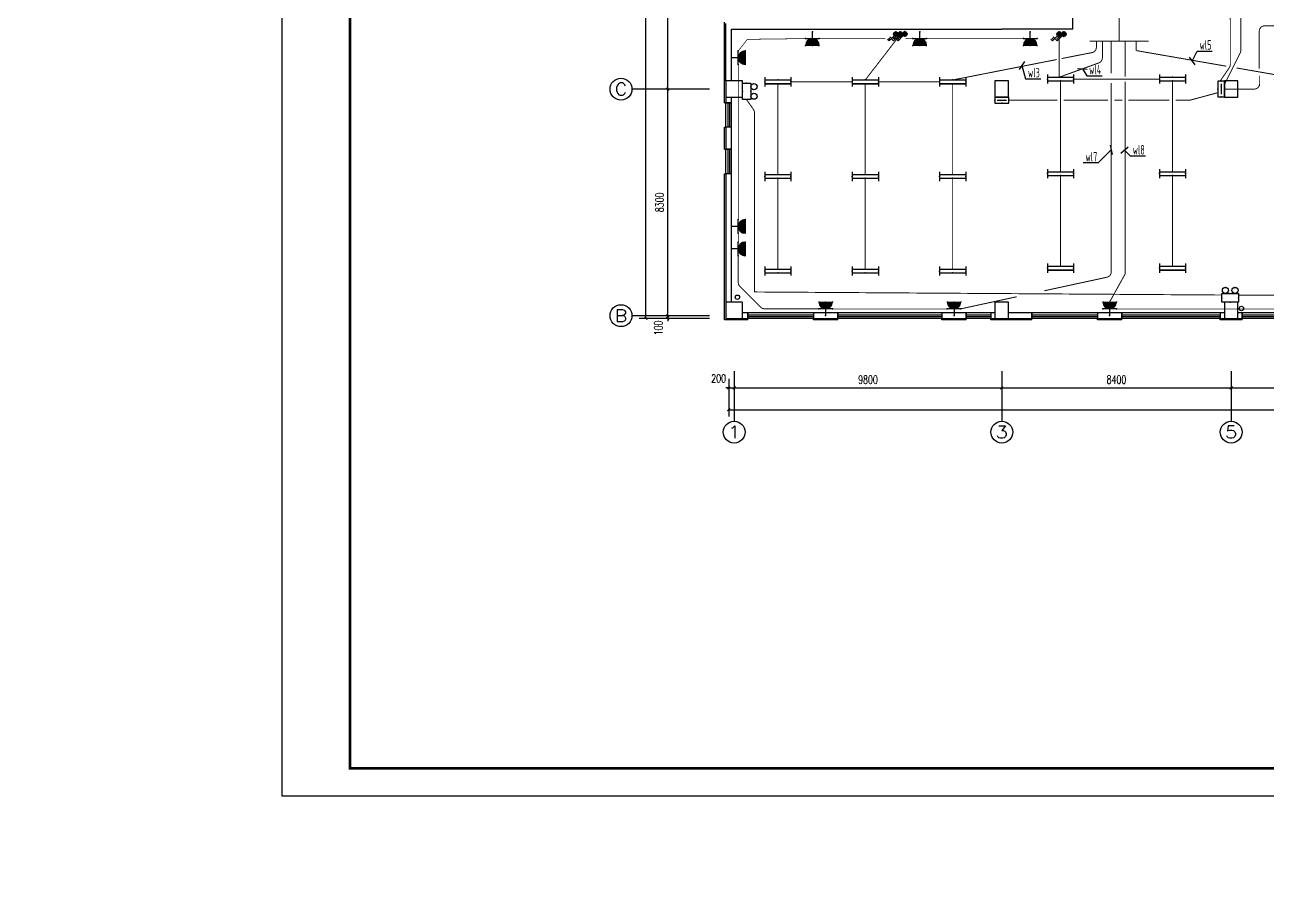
# Model space of a CAD drawing. Extents: x 2166032 to 5302137, y 581493 to 2416206.
# Drawn here: x 2424117 to 2469612, y 970586 to 1002358 of the extents above; entities that cross this region are included whole.
import ezdxf
from ezdxf.enums import TextEntityAlignment as Align

# ---------------------------------------------------------------- set-up
doc = ezdxf.new("R2010")
doc.units = 0
doc.header["$LTSCALE"] = 1000
doc.header["$MEASUREMENT"] = 0
doc.linetypes.add('DASH', pattern=[0.35, 0.25, -0.1])
for name, color, linetype in [('AXIS', 3, 'Continuous'), ('AXIS_TEXT', 7, 'Continuous'), ('COLUMN', 2, 'Continuous'), ('DIM-照明', 3, 'Continuous'), ('EQUIP-动力', 3, 'Continuous'), ('EQUIP-照明', 3, 'Continuous'), ('PUB_TITLE', 137, 'Continuous'), ('SURFACE', 8, 'Continuous'), ('TEL_TEXT', 7, 'Continuous'), ('WALL', 8, 'Continuous'), ('WINDOW', 8, 'Continuous'), ('WIRE-应急', 6, 'DASH'), ('WIRE-照明', 1, 'Continuous'), ('屋面', 151, 'Continuous')]:
    doc.layers.add(name, color=color, linetype=linetype)
doc.styles.add('_TCH_AXIS', font='complex_.ttf')
doc.styles.add('_TEL_DIM', font='@tssdeng.shx', dxfattribs={"width": 0.8, "height": 3.5, "bigfont": '!tssdchn.shx'})
doc.styles.add('COMPLEX', font='complex_.ttf')
doc.styles.add('DIM_FONT', font='simplex_.ttf', dxfattribs={"width": 0.7})
doc.styles.get("Standard").update_dxf_attribs({"font": 'tssdeng.shx', "bigfont": 'tssdchn.shx'})
doc.dimstyles.new('DIMN', dxfattribs={"dimtxt": 300, "dimasz": 100, "dimexe": 250, "dimexo": 300, "dimgap": 150, "dimtad": 1, "dimdec": 0, "dimzin": 0, "dimdsep": 46, "dimtxsty": 'DIM_FONT', "dimblk": 'ARCHTICK', "dimcen": 0.09, "dimclrt": 7, "dimazin": 2, "dimtfac": 1, "dimtdec": 0, "dimtix": 1, "dimtmove": 2, "dimatfit": 3, "dimldrblk": 'ARCHTICK', "dimfxl": 1, "dimtolj": 1, "dimtzin": 0, "dimarcsym": 0})

# ---------------------------------------------------------------- blocks, each defined once
blk = doc.blocks.new('$equip$00001160')
for p, q in [((-1.2, 0.42), (-1.2, -0.42)), ((-1.2, 0.17), (1.2, 0.17)), ((1.2, 0.42), (1.2, -0.42)), ((-1.2, -0.17), (1.2, -0.17))]:
    blk.add_line(p, q)
at = {"const_width": 0.1}
for points in [[(-1.2, 0.17), (1.2, 0.17)], [(-1.2, -0.17), (1.2, -0.17)]]:
    blk.add_lwpolyline(points, dxfattribs=at)
at = {"layer": 'EQUIP-照明'}
for p in [(-1.2, 0), (0, 0.17), (1.2, 0), (0, -0.17)]:
    blk.add_point(p, dxfattribs=at)
at = {"layer": 'EQUIP-照明', "flags": 9}
blk.add_attdef('A', (0, 0), '', height=0.00002, dxfattribs=at)
blk = doc.blocks.new('$equip$00001964')
for p, q in [((0.15, 0.36), (0.62, 0.83)), ((0.4, 0.61), (0.54, 0.47)), ((0.51, 0.72), (0.65, 0.58)), ((0.62, 0.83), (0.77, 0.69))]:
    blk.add_line(p, q)
blk.add_circle((0, 0.21), 0.208)
for p in [(-0.21, 0.21), (0, 0.42), (0, 0), (0.21, 0.21)]:
    blk.add_point(p)
for points in [[(-0.18, 0.31), (0.18, 0.31), (-0.21, 0.21), (0.21, 0.21)], [(-0.18, 0.1), (0.18, 0.1), (-0.21, 0.21), (0.21, 0.21)], [(-0.1, 0.39), (0.1, 0.39), (-0.18, 0.31), (0.18, 0.31)], [(-0.1, 0.03), (0.1, 0.03), (-0.18, 0.1), (0.18, 0.1)], [(0, 0.42), (0, 0.42), (-0.1, 0.39), (0.1, 0.39)], [(0, 0), (0, 0), (-0.1, 0.03), (0.1, 0.03)]]:
    blk.add_solid(points)
at = {"layer": 'TEL_TEXT', "style": '_TEL_DIM', "flags": 1}
blk.add_attdef('A', text='', height=0.00002, dxfattribs=at).set_placement((0, 0), align=Align.MIDDLE_CENTER)
blk = doc.blocks.new('$equip$00001237')
for p, q in [((-0.5, 1.05), (-0.5, 1)), ((-0.5, 1), (0.5, 1)), ((0.5, 1.05), (0.5, 1)), ((0.5, 0.5), (-0.5, 0.5)), ((0, 0.5), (0, 0))]:
    blk.add_line(p, q)
blk.add_arc((0, 1), 0.5, 180, 0)
for p in [(0, 1), (-0.5, 0.5), (0, 0), (0.5, 0.5)]:
    blk.add_point(p)
for points in [[(0.433, 0.75), (-0.433, 0.75), (0.5, 1), (-0.5, 1)], [(0.25, 0.567), (-0.25, 0.567), (0.433, 0.75), (-0.433, 0.75)], [(0, 0.5), (0, 0.5), (0.25, 0.567), (-0.25, 0.567)]]:
    blk.add_solid(points)
at = {"flags": 9}
blk.add_attdef('A', (0, 0), '', height=0.00002, dxfattribs=at)
blk = doc.blocks.new('$equip_U$00000006')
at = {"color": 3}
for p, q in [((-0.6, 0.624), (0.6, 0.624)), ((-0.6, 0), (-0.6, 0.624)), ((0.6, 0), (-0.6, 0)), ((0.6, 0.624), (0.6, 0))]:
    blk.add_line(p, q, dxfattribs=at)
for centre in [(-0.35, 0.849), (0.35, 0.849)]:
    blk.add_circle(centre, 0.225, dxfattribs=at)
at = {"style": '_TEL_DIM', "flags": 1}
blk.add_attdef('A', text='', height=0.00002, dxfattribs=at).set_placement((0, 0), align=Align.MIDDLE_CENTER)
blk = doc.blocks.new('$equip_U$00000175(20081108-2321)')
for p in [(-0.6, 0.312), (0, 0.624), (0, 0), (0.6, 0.312)]:
    blk.add_point(p)
blk.add_blockref('$equip_U$00000006', (0, 0))
at = {"color": 7, "style": '_TEL_DIM', "flags": 1}
blk.add_attdef('A', text='', height=0.000025, dxfattribs=at).set_placement((0, 0), align=Align.MIDDLE_CENTER)
blk = doc.blocks.new('$equip_U$00000184(许虹剑)')
for p in [(-0.35, 1.074), (0.35, 1.074), (-0.6, 0.312), (0, 0), (0.6, 0.312)]:
    blk.add_point(p)
blk.add_blockref('$equip_U$00000175(20081108-2321)', (0, 0))
at = {"color": 7, "style": '_TEL_DIM', "flags": 1}
blk.add_attdef('A', text='', height=0.000025, dxfattribs=at).set_placement((0, 0), align=Align.MIDDLE_CENTER)
blk = doc.blocks.new('$equip_U$00000360(20081108-2321)')
at = {"ltscale": 5}
for p in [(-0.35, 1.074), (0.35, 1.074), (-0.6, 0.312), (0, 0), (0.6, 0.312)]:
    blk.add_point(p, dxfattribs=at)
blk.add_blockref('$equip_U$00000184(许虹剑)', (0, 0), dxfattribs=at)
at = {"color": 7, "style": '_TEL_DIM', "flags": 1}
blk.add_attdef('A', text='', height=0.000025, dxfattribs=at).set_placement((0, 0), align=Align.MIDDLE_CENTER)
blk = doc.blocks.new('$equip$00001687')
for p, q in [((0.72, 0.6), (-0.72, 0.6)), ((-0.72, 0.6), (-0.72, 0)), ((-0.72, 0), (0.72, 0)), ((0.72, 0), (0.72, 0.6))]:
    blk.add_line(p, q)
at = {"color": 7}
blk.add_line((-0.48, 0.3), (0.48, 0.3), dxfattribs=at)
for p in [(-0.72, 0.3), (0, 0.6), (0, 0), (0.72, 0.3)]:
    blk.add_point(p)
blk.add_solid([(0.24, 0.23), (0.53, 0.3), (0.24, 0.37)])
at = {"layer": 'TEL_TEXT', "style": '_TEL_DIM', "flags": 1}
blk.add_attdef('A', text='', height=0.00002, dxfattribs=at).set_placement((0, 0), align=Align.MIDDLE_CENTER)
blk = doc.blocks.new('$equip$00001686')
for p, q in [((0.72, 0.6), (-0.72, 0.6)), ((-0.72, 0.6), (-0.72, 0)), ((-0.72, 0), (0.72, 0)), ((0.72, 0), (0.72, 0.6))]:
    blk.add_line(p, q)
at = {"color": 7}
blk.add_line((-0.48, 0.3), (0.48, 0.3), dxfattribs=at)
for p in [(-0.72, 0.3), (0, 0.6), (0, 0), (0.72, 0.3)]:
    blk.add_point(p)
blk.add_solid([(-0.24, 0.23), (-0.53, 0.3), (-0.24, 0.37)])
at = {"layer": 'TEL_TEXT', "style": '_TEL_DIM', "flags": 1}
blk.add_attdef('A', text='', height=0.00002, dxfattribs=at).set_placement((0, 0), align=Align.MIDDLE_CENTER)
blk = doc.blocks.new('_ArchTick')
at = {"color": 0, "linetype": 'ByBlock', "const_width": 0.4}
blk.add_lwpolyline([(-0.5, -0.5), (0.5, 0.5)], dxfattribs=at)
blk = doc.blocks.new('*D3037')
at = {"layer": 'AXIS', "color": 0, "lineweight": -2}
for p, q in [((2447662, 991704), (2447662, 991804)), ((2449194, 991704), (2447412, 991704)), ((2449194, 991604), (2447412, 991604)), ((2447662, 991604), (2447662, 991704)), ((2447662, 991604), (2447662, 991504))]:
    blk.add_line(p, q, dxfattribs=at)
at = {"layer": 'Defpoints', "color": 0}
for p in [(2447662, 991704), (2449494, 991704), (2449494, 991604)]:
    blk.add_point(p, dxfattribs=at)
at = {"layer": 'AXIS', "color": 0, "lineweight": -2, "xscale": 100, "yscale": 100, "zscale": 100}
for p, rotation in [((2447662, 991704), 270), ((2447662, 991604), 90)]:
    blk.add_blockref('_ArchTick', p, dxfattribs=dict(at, rotation=rotation))
at = {"layer": 'AXIS', "color": 7, "insert": (2447317, 991254), "char_height": 300, "attachment_point": 5, "rotation": 90, "style": 'DIM_FONT'}
blk.add_mtext('\\A1;100', dxfattribs=at)
blk = doc.blocks.new('*D3038')
at = {"layer": 'AXIS', "color": 0, "lineweight": -2}
for p, q in [((2449194, 1000004), (2447412, 1000004)), ((2447662, 991704), (2447662, 1000004)), ((2449194, 991704), (2447412, 991704))]:
    blk.add_line(p, q, dxfattribs=at)
at = {"layer": 'Defpoints', "color": 0}
for p in [(2447662, 1000004), (2449494, 1000004), (2449494, 991704)]:
    blk.add_point(p, dxfattribs=at)
at = {"layer": 'AXIS', "color": 0, "lineweight": -2, "xscale": 100, "yscale": 100, "zscale": 100}
for p, rotation in [((2447662, 1000004), 90), ((2447662, 991704), 270)]:
    blk.add_blockref('_ArchTick', p, dxfattribs=dict(at, rotation=rotation))
at = {"layer": 'AXIS', "color": 7, "insert": (2447361, 995854), "char_height": 300, "attachment_point": 5, "rotation": 90, "style": 'DIM_FONT'}
blk.add_mtext('\\A1;8300', dxfattribs=at)
blk = doc.blocks.new('*D3039')
at = {"layer": 'AXIS', "color": 0, "lineweight": -2}
for p, q in [((2449194, 1006604), (2447412, 1006604)), ((2447662, 1000004), (2447662, 1006604)), ((2449194, 1000004), (2447412, 1000004))]:
    blk.add_line(p, q, dxfattribs=at)
at = {"layer": 'Defpoints', "color": 0}
for p in [(2447662, 1006604), (2449494, 1006604), (2449494, 1000004)]:
    blk.add_point(p, dxfattribs=at)
at = {"layer": 'AXIS', "color": 0, "lineweight": -2, "xscale": 100, "yscale": 100, "zscale": 100}
for p, rotation in [((2447662, 1006604), 90), ((2447662, 1000004), 270)]:
    blk.add_blockref('_ArchTick', p, dxfattribs=dict(at, rotation=rotation))
at = {"layer": 'AXIS', "color": 7, "insert": (2447361, 1003304), "char_height": 300, "attachment_point": 5, "rotation": 90, "style": 'DIM_FONT'}
blk.add_mtext('\\A1;6600', dxfattribs=at)
blk = doc.blocks.new('*D3044')
at = {"layer": 'AXIS', "color": 0, "lineweight": -2}
for p, q in [((2448894, 1015304), (2446612, 1015304)), ((2446862, 991604), (2446862, 1015304)), ((2448894, 991604), (2446612, 991604))]:
    blk.add_line(p, q, dxfattribs=at)
at = {"layer": 'Defpoints', "color": 0}
for p in [(2446862, 1015304), (2449194, 1015304), (2449194, 991604)]:
    blk.add_point(p, dxfattribs=at)
at = {"layer": 'AXIS', "color": 0, "lineweight": -2, "xscale": 100, "yscale": 100, "zscale": 100}
for p, rotation in [((2446862, 1015304), 90), ((2446862, 991604), 270)]:
    blk.add_blockref('_ArchTick', p, dxfattribs=dict(at, rotation=rotation))
at = {"layer": 'AXIS', "color": 7, "insert": (2446561, 1003454), "char_height": 300, "attachment_point": 5, "rotation": 90, "style": 'DIM_FONT'}
blk.add_mtext('\\A1;23700', dxfattribs=at)
blk = doc.blocks.new('*D3058')
at = {"layer": 'AXIS', "color": 0, "lineweight": -2}
for p, q in [((2449894, 989392), (2449894, 988809)), ((2450094, 989392), (2450094, 988809)), ((2449894, 989059), (2449794, 989059)), ((2449894, 989059), (2450094, 989059)), ((2450094, 989059), (2450194, 989059))]:
    blk.add_line(p, q, dxfattribs=at)
at = {"layer": 'Defpoints', "color": 0}
for p in [(2449894, 989692), (2450094, 989692), (2450094, 989059)]:
    blk.add_point(p, dxfattribs=at)
at = {"layer": 'AXIS', "color": 0, "lineweight": -2, "xscale": 100, "yscale": 100, "zscale": 100}
blk.add_blockref('_ArchTick', (2449894, 989059), dxfattribs=at)
at = {"layer": 'AXIS', "color": 0, "lineweight": -2, "xscale": 100, "yscale": 100, "zscale": 100, "rotation": 180}
blk.add_blockref('_ArchTick', (2450094, 989059), dxfattribs=at)
at = {"layer": 'AXIS', "color": 7, "insert": (2449524, 989404), "char_height": 300, "attachment_point": 5, "style": 'DIM_FONT'}
blk.add_mtext('\\A1;200', dxfattribs=at)
blk = doc.blocks.new('*D3059')
at = {"layer": 'AXIS', "color": 0, "lineweight": -2}
for p, q in [((2450094, 989392), (2450094, 988809)), ((2459894, 989392), (2459894, 988809)), ((2450094, 989059), (2459894, 989059))]:
    blk.add_line(p, q, dxfattribs=at)
at = {"layer": 'Defpoints', "color": 0}
for p in [(2450094, 989692), (2459894, 989692), (2459894, 989059)]:
    blk.add_point(p, dxfattribs=at)
at = {"layer": 'AXIS', "color": 0, "lineweight": -2, "xscale": 100, "yscale": 100, "zscale": 100, "rotation": 180}
blk.add_blockref('_ArchTick', (2450094, 989059), dxfattribs=at)
at = {"layer": 'AXIS', "color": 0, "lineweight": -2, "xscale": 100, "yscale": 100, "zscale": 100}
blk.add_blockref('_ArchTick', (2459894, 989059), dxfattribs=at)
at = {"layer": 'AXIS', "color": 7, "insert": (2454994, 989360), "char_height": 300, "attachment_point": 5, "style": 'DIM_FONT'}
blk.add_mtext('\\A1;9800', dxfattribs=at)
blk = doc.blocks.new('*D3060')
at = {"layer": 'AXIS', "color": 0, "lineweight": -2}
for p, q in [((2459894, 989392), (2459894, 988809)), ((2468294, 989392), (2468294, 988809)), ((2459894, 989059), (2468294, 989059))]:
    blk.add_line(p, q, dxfattribs=at)
at = {"layer": 'Defpoints', "color": 0}
for p in [(2459894, 989692), (2468294, 989692), (2468294, 989059)]:
    blk.add_point(p, dxfattribs=at)
at = {"layer": 'AXIS', "color": 0, "lineweight": -2, "xscale": 100, "yscale": 100, "zscale": 100, "rotation": 180}
blk.add_blockref('_ArchTick', (2459894, 989059), dxfattribs=at)
at = {"layer": 'AXIS', "color": 0, "lineweight": -2, "xscale": 100, "yscale": 100, "zscale": 100}
blk.add_blockref('_ArchTick', (2468294, 989059), dxfattribs=at)
at = {"layer": 'AXIS', "color": 7, "insert": (2464094, 989363), "char_height": 300, "attachment_point": 5, "style": 'DIM_FONT'}
blk.add_mtext('\\A1;8400', dxfattribs=at)
blk = doc.blocks.new('*D3061')
at = {"layer": 'AXIS', "color": 0, "lineweight": -2}
for p, q in [((2468294, 989392), (2468294, 988809)), ((2476694, 989392), (2476694, 988809)), ((2468294, 989059), (2476694, 989059))]:
    blk.add_line(p, q, dxfattribs=at)
at = {"layer": 'Defpoints', "color": 0}
for p in [(2468294, 989692), (2476694, 989692), (2476694, 989059)]:
    blk.add_point(p, dxfattribs=at)
at = {"layer": 'AXIS', "color": 0, "lineweight": -2, "xscale": 100, "yscale": 100, "zscale": 100, "rotation": 180}
blk.add_blockref('_ArchTick', (2468294, 989059), dxfattribs=at)
at = {"layer": 'AXIS', "color": 0, "lineweight": -2, "xscale": 100, "yscale": 100, "zscale": 100}
blk.add_blockref('_ArchTick', (2476694, 989059), dxfattribs=at)
at = {"layer": 'AXIS', "color": 7, "insert": (2472494, 989363), "char_height": 300, "attachment_point": 5, "style": 'DIM_FONT'}
blk.add_mtext('\\A1;8400', dxfattribs=at)
blk = doc.blocks.new('*D3073')
at = {"layer": 'AXIS', "color": 0, "lineweight": -2}
for p, q in [((2449894, 989092), (2449894, 988009)), ((2521394, 989092), (2521394, 988009)), ((2449894, 988259), (2521394, 988259))]:
    blk.add_line(p, q, dxfattribs=at)
at = {"layer": 'Defpoints', "color": 0}
for p in [(2449894, 989392), (2521394, 989392), (2521394, 988259)]:
    blk.add_point(p, dxfattribs=at)
at = {"layer": 'AXIS', "color": 0, "lineweight": -2, "xscale": 100, "yscale": 100, "zscale": 100, "rotation": 180}
blk.add_blockref('_ArchTick', (2449894, 988259), dxfattribs=at)
at = {"layer": 'AXIS', "color": 0, "lineweight": -2, "xscale": 100, "yscale": 100, "zscale": 100}
blk.add_blockref('_ArchTick', (2521394, 988259), dxfattribs=at)
at = {"layer": 'AXIS', "color": 7, "insert": (2485644, 988560), "char_height": 300, "attachment_point": 5, "style": 'DIM_FONT'}
blk.add_mtext('\\A1;71500', dxfattribs=at)
blk = doc.blocks.new('_AXISO')
blk.add_circle((0, 0), 0.5)
at = {"layer": 'AXIS_TEXT', "style": 'COMPLEX', "width": 1.171875}
blk.add_attdef('A', text='', height=0.56, dxfattribs=at).set_placement((-0.25, -0.28), (0.25, -0.28), align=Align.FIT)
blk = doc.blocks.new('$TCHSYS$WIN2D')
for p, q in [((-0.5, 0.5), (0.5, 0.5)), ((-0.5, 0.5), (-0.5, -0.5)), ((0.5, 0.5), (0.5, -0.5)), ((0.5, 0.167), (-0.5, 0.167)), ((0.5, -0.167), (-0.5, -0.167)), ((-0.5, -0.5), (0.5, -0.5))]:
    blk.add_line(p, q)

msp = doc.modelspace()

# ---------------------------------------------------------------- linework, layer by layer
msp.add_circle((2604640.5, 1020101.3), 438608.5)
at = {"layer": 'AXIS'}
for p, q in [((2448794.4, 1000004.3), (2446348, 1000004.3)), ((2448794.4, 991704.3), (2446348, 991704.3)), ((2450094.4, 989673.9), (2450094.4, 987839.2)), ((2459894.4, 989673.9), (2459894.4, 987839.2)), ((2468294.4, 989673.9), (2468294.4, 987839.2))]:
    msp.add_line(p, q, dxfattribs=at)
at = {"layer": 'COLUMN'}
for p, q in [((2450392.8, 1000304.3), (2449792.8, 1000304.3)), ((2449792.8, 1000304.3), (2449792.8, 999704.3)), ((2450392.8, 999704.3), (2450392.8, 1000304.3)), ((2460144.1, 1000304.4), (2459644.1, 1000304.4)), ((2459644.1, 1000304.4), (2459644.1, 999704.3)), ((2460144.1, 999704.3), (2460144.1, 1000304.4)), ((2468544.1, 1000304.3), (2468044.1, 1000304.3)), ((2468044.1, 1000304.3), (2468044.1, 999704.4)), ((2468544.1, 999704.4), (2468544.1, 1000304.3)), ((2449792.8, 999704.3), (2450392.8, 999704.3)), ((2459644.1, 999704.3), (2460144.1, 999704.3)), ((2468044.1, 999704.4), (2468544.1, 999704.4)), ((2450394.1, 992204.4), (2449794.1, 992204.4)), ((2449794.1, 992204.4), (2449794.1, 991604.4)), ((2450394.1, 991604.4), (2450394.1, 992204.4)), ((2460144.1, 992204.4), (2459644.1, 992204.4)), ((2459644.1, 992204.4), (2459644.1, 991604.3)), ((2460144.1, 991604.3), (2460144.1, 992204.4)), ((2468544.1, 992204.3), (2468044.1, 992204.3)), ((2468044.1, 992204.3), (2468044.1, 991604.4)), ((2468544.1, 991604.4), (2468544.1, 992204.3)), ((2449794.1, 991604.4), (2450394.1, 991604.4)), ((2459644.1, 991604.3), (2460144.1, 991604.3)), ((2468044.1, 991604.4), (2468544.1, 991604.4))]:
    msp.add_line(p, q, dxfattribs=at)
at = {"layer": 'DIM-照明'}
for p, q in [((2460727.6, 1001011.3), (2460532.5, 1000720.7)), ((2466970.2, 1000890.2), (2466768.7, 1001176.4)), ((2462672.8, 1000762.2), (2463021.4, 1000731)), ((2463867.6, 997949.8), (2463936.6, 997606.7)), ((2464253.2, 997654.8), (2464517.5, 997884.1))]:
    msp.add_line(p, q, dxfattribs=at)
for points in [[(2466869.5, 1001033.3), (2467048, 1001398.8)], [(2467048, 1001398.8), (2467602.1, 1001398.8)], [(2460630, 1000866), (2460765.2, 1000379.5)], [(2462847.1, 1000746.6), (2463004.8, 1000494.9)], [(2463004.8, 1000494.9), (2463567.5, 1000494.9)], [(2460765.2, 1000379.5), (2461319.3, 1000379.5)], [(2463902.1, 997778.2), (2463425.2, 997301.3)], [(2464385.4, 997769.4), (2464598.3, 997556.5)], [(2463425.2, 997301.3), (2462871.1, 997301.3)], [(2464598.3, 997556.5), (2465152.3, 997556.5)]]:
    msp.add_lwpolyline(points, dxfattribs=at)
at = {"layer": 'PUB_TITLE'}
msp.add_lwpolyline([(2433524.2, 974119.6), (2538624.2, 974119.6), (2538624.2, 1033519.6), (2433524.2, 1033519.6)], close=True, dxfattribs=at)
at = {"layer": 'PUB_TITLE', "const_width": 100}
msp.add_lwpolyline([(2436024.2, 975119.6), (2537624.2, 975119.6), (2537624.2, 1032519.6), (2436024.2, 1032519.6)], close=True, dxfattribs=at)
at = {"layer": 'SURFACE'}
for p, q in [((2449744.4, 1000004.3), (2449744.4, 1002454.3)), ((2449744.4, 999504.3), (2449744.4, 1000004.3)), ((2449744.4, 999504.3), (2449794.4, 999504.3)), ((2449744.4, 998604.3), (2449794.4, 998604.3)), ((2449744.4, 997804.1), (2449744.4, 998604.3)), ((2449744.4, 997804.1), (2449794.4, 997804.1)), ((2449744.4, 996904.1), (2449794.4, 996904.1)), ((2449744.4, 991554.3), (2449744.4, 996904.1)), ((2450594.4, 991554.3), (2449744.4, 991554.3)), ((2450594.4, 991554.3), (2450594.4, 991604.3)), ((2452994.4, 991554.3), (2452994.4, 991604.3)), ((2453894.3, 991554.3), (2452994.4, 991554.3)), ((2453894.3, 991554.3), (2453894.3, 991604.3)), ((2457694.3, 991554.3), (2457694.3, 991604.3)), ((2458594.1, 991554.3), (2457694.3, 991554.3)), ((2458594.1, 991554.3), (2458594.1, 991604.3)), ((2459494.1, 991554.3), (2459494.1, 991604.3)), ((2459894.1, 991554.3), (2459494.1, 991554.3)), ((2460994.1, 991554.3), (2459894.1, 991554.3)), ((2460994.1, 991554.3), (2460994.1, 991604.3)), ((2463394.1, 991554.3), (2463394.1, 991604.3)), ((2464294.1, 991554.3), (2463394.1, 991554.3)), ((2464294.1, 991554.3), (2464294.1, 991604.3)), ((2467894.1, 991554.3), (2467894.1, 991604.3)), ((2468294.1, 991554.3), (2467894.1, 991554.3)), ((2468694.1, 991554.3), (2468294.1, 991554.3)), ((2468694.1, 991554.3), (2468694.1, 991604.3))]:
    msp.add_line(p, q, dxfattribs=at)
at = {"layer": 'WALL'}
for p, q in [((2449794.4, 1000304.3), (2449794.4, 1002404.3)), ((2462494.4, 1002204.3), (2462494.4, 1002604.3)), ((2449994.4, 1002204.3), (2457094.4, 1002204.3)), ((2449994.4, 1000304.3), (2449994.4, 1002204.3)), ((2457094.4, 1002204.3), (2457094.4, 1002204.2)), ((2457094.4, 1002204.2), (2459894.4, 1002204.2)), ((2462494.4, 1002204.3), (2459894.4, 1002204.2)), ((2449794.4, 999704.3), (2449794.4, 999504.3)), ((2449994.4, 999504.3), (2449994.4, 999704.3)), ((2449794.4, 999504.3), (2449994.4, 999504.3)), ((2449994.4, 998604.3), (2449794.4, 998604.3)), ((2449794.4, 998604.3), (2449794.4, 997804.1)), ((2449994.4, 997804.1), (2449994.4, 998604.3)), ((2449794.4, 997804.1), (2449994.4, 997804.1)), ((2449994.4, 996904.1), (2449794.4, 996904.1)), ((2449794.4, 996904.1), (2449794.4, 992204.4)), ((2449994.4, 992204.4), (2449994.4, 996904.1)), ((2450594.4, 991804.3), (2450394.1, 991804.3)), ((2450594.4, 991604.3), (2450594.4, 991804.3)), ((2453894.3, 991804.3), (2452994.4, 991804.3)), ((2452994.4, 991804.3), (2452994.4, 991604.3)), ((2453894.3, 991604.3), (2453894.3, 991804.3)), ((2458594.1, 991804.3), (2457694.3, 991804.3)), ((2457694.3, 991804.3), (2457694.3, 991604.3)), ((2458594.1, 991604.3), (2458594.1, 991804.3)), ((2459644.1, 991804.3), (2459494.1, 991804.3)), ((2459494.1, 991804.3), (2459494.1, 991604.3)), ((2460994.1, 991804.3), (2460144.1, 991804.3)), ((2460994.1, 991604.3), (2460994.1, 991804.3)), ((2464294.1, 991804.3), (2463394.1, 991804.3)), ((2463394.1, 991804.3), (2463394.1, 991604.3)), ((2464294.1, 991604.3), (2464294.1, 991804.3)), ((2468044.1, 991804.3), (2467894.1, 991804.3)), ((2467894.1, 991804.3), (2467894.1, 991604.3)), ((2468694.1, 991804.3), (2468544.1, 991804.3)), ((2468694.1, 991604.3), (2468694.1, 991804.3)), ((2449794.4, 991604.4), (2449794.4, 991604.3)), ((2449794.4, 991604.3), (2450594.4, 991604.3)), ((2452994.4, 991604.3), (2453894.3, 991604.3)), ((2457694.3, 991604.3), (2458594.1, 991604.3)), ((2459494.1, 991604.3), (2459644.1, 991604.3)), ((2460144.1, 991604.3), (2460994.1, 991604.3)), ((2463394.1, 991604.3), (2464294.1, 991604.3)), ((2467894.1, 991604.3), (2468294.1, 991604.3)), ((2468294.1, 991604.3), (2468694.1, 991604.3))]:
    msp.add_line(p, q, dxfattribs=at)
at = {"layer": 'WIRE-应急', "linetype": 'DASH', "const_width": 35}
for points in [[(2468649.1, 1006352.4), (2468649.1, 1001425.1, -0.1105247), (2468630, 1001339.9), (2468044.1, 1000168.6)], [(2467886.8, 1000294), (2468228, 1000791.4, 0.1514597), (2468263.1, 1000904.5), (2468263.1, 1002546.8, 0.4142136), (2468063.1, 1002746.8), (2462962.6, 1002746.8, -0.2689871), (2462789, 1002847.5), (2462665.4, 1003063.5)], [(2469324, 1000747.8), (2469324, 1002123.1, -0.4142136), (2469524, 1002323.1), (2473006.6, 1002323.1)], [(2469338.2, 1000495.1), (2469338.2, 1000204.4, -0.4142136), (2469138.2, 1000004.4), (2468044.1, 1000004.4)], [(2450548.9, 999618.2), (2450800.2, 999257.4, -0.1532902), (2450836.1, 999143.1), (2450836.1, 992572.9)], [(2466259.3, 999599.3), (2466768.8, 999599.3, 0.0664739), (2466821.3, 999606.3), (2467804.3, 999873.6)], [(2475950.6, 993866.3), (2475950.6, 992660.5, -0.4142136), (2475750.6, 992460.5), (2468558.7, 992460.5)]]:
    msp.add_lwpolyline(points, format="xyb", dxfattribs=at)
for points in [[(2460148.1, 999599.3), (2461932.7, 999599.3)], [(2462157.7, 999599.3), (2463788.5, 999599.3)], [(2464013.5, 999599.3), (2464304.5, 999599.3)], [(2464529.5, 999599.3), (2466034.3, 999599.3)], [(2467959.7, 992460.5), (2450836.1, 992572.9)]]:
    msp.add_lwpolyline(points, dxfattribs=at)
at = {"layer": 'WIRE-照明', "linetype": 'Continuous', "const_width": 35}
for points in [[(2464188.4, 1002637.6), (2464188.4, 1001758.9)], [(2454894.7, 1000337.8), (2456136.4, 1001948.9)], [(2461997.5, 1001979.4), (2461997.5, 1000439.1)], [(2463106.6, 1001758.9), (2465270.2, 1001758.9)], [(2463901, 1001758.9), (2463901, 1000587.2)], [(2464417, 1001758.9), (2464417, 1000465)], [(2464819.8, 1001758.9), (2464819.8, 1001414.9)], [(2464819.8, 1001414.9), (2468117, 1000843)], [(2461905, 1001087.2), (2458094.7, 1000337.8)], [(2468489.8, 1000778.3), (2470445.2, 1000439.1)], [(2451694.7, 996871.1), (2451694.7, 1000204.4)], [(2454414.7, 1000271.1), (2452174.7, 1000271.1)], [(2454894.7, 1000204.4), (2454894.7, 996871.1)], [(2455374.7, 1000271.1), (2457614.7, 1000271.1)], [(2458094.7, 1000204.4), (2458094.7, 996871.1)], [(2462045.2, 1000305.8), (2462045.2, 996975.2)], [(2462525.2, 1000372.5), (2465666.8, 1000372.5)], [(2466146.8, 1000305.8), (2466146.8, 996975.2)], [(2462045.2, 996841.8), (2462045.2, 993511.2)], [(2466146.8, 996841.8), (2466146.8, 993511.2)], [(2451694.7, 993404.4), (2451694.7, 996737.8)], [(2454894.7, 996737.8), (2454894.7, 993404.4)], [(2458094.7, 996718.5), (2458094.7, 993404.4)], [(2460437.2, 992396.6), (2458394.2, 991954.4)]]:
    msp.add_lwpolyline(points, dxfattribs=at)
at = {"layer": 'WIRE-照明', "color": 1, "linetype": 'Continuous', "const_width": 25}
for points in [[(2450244.4, 1001404.4), (2450577.9, 1001827.6)], [(2452710.2, 1001854.4), (2450577.9, 1001827.6)], [(2453210.2, 1001854.4), (2455631.8, 1001854.4)], [(2456364.4, 1001854.4), (2456640.2, 1001854.4)], [(2457140.2, 1001854.4), (2460686.7, 1001854.4)], [(2450244.4, 1000904.4), (2450244.4, 995222.3)], [(2450244.4, 994722.3), (2450244.4, 994401.8)], [(2453694.3, 991954.4), (2457894.2, 991954.4)], [(2464094.1, 991954.4), (2472494.1, 991954.4)]]:
    msp.add_lwpolyline(points, dxfattribs=at)
at = {"layer": 'WIRE-照明', "linetype": 'Continuous', "const_width": 35}
for points in [[(2463577.3, 1001758.9), (2463577.3, 1001151.2, -0.3157985), (2463445.4, 1000963.1), (2461997.5, 1000439.1)], [(2463358.1, 1001758.9), (2463358.1, 1001537.5, -0.3584096), (2463196.7, 1001341.3), (2462090, 1001123.6)], [(2463901, 1000232.7), (2463901, 993307.5, -0.353083), (2463743.3, 993112), (2461446, 992614.9)], [(2464417, 1000280), (2464417, 993292.9, -0.1268841), (2464392.1, 993196.1), (2463844.1, 992204.4)], [(2450244.4, 993901.8), (2450244.4, 992918.2, 0.1989124), (2450302.9, 992776.7), (2451066.7, 992013, 0.1989124), (2451208.1, 991954.4), (2453194.3, 991954.4)]]:
    msp.add_lwpolyline(points, format="xyb", dxfattribs=at)
at = {"layer": '屋面', "color": 6}
for centre in [(2450211.3, 992380.8), (2468668.4, 991966.7)]:
    msp.add_circle(centre, 80, dxfattribs=at)

# ---------------------------------------------------------------- block references
at = {"layer": 'AXIS'}
ref = msp.add_blockref('_AXISO', (2445948, 1000004.3), dxfattribs=dict(at, xscale=800, yscale=800, zscale=800))
ref.add_attrib('A', 'C', dxfattribs={"layer": 'AXIS_TEXT', "height": 452.5, "style": '_TCH_AXIS'}).set_placement((2445721.8, 999778), (2446174.3, 999778), align=Align.FIT)
ref = msp.add_blockref('_AXISO', (2445948, 991704.3), dxfattribs=dict(at, xscale=800, yscale=800, zscale=800))
ref.add_attrib('A', 'B', dxfattribs={"layer": 'AXIS_TEXT', "height": 452.5, "style": '_TCH_AXIS', "width": 0.95528}).set_placement((2445721.8, 991478), (2446174.3, 991478), align=Align.FIT)
ref = msp.add_blockref('_AXISO', (2450094.4, 987439.2), dxfattribs=dict(at, xscale=800, yscale=800, zscale=800))
ref.add_attrib('A', '1', dxfattribs={"layer": 'AXIS_TEXT', "height": 452.5, "style": '_TCH_AXIS', "width": 1.388087}).set_placement((2449868.1, 987213), (2450320.6, 987213), align=Align.FIT)
ref = msp.add_blockref('_AXISO', (2459894.4, 987439.2), dxfattribs=dict(at, xscale=800, yscale=800, zscale=800))
ref.add_attrib('A', '3', dxfattribs={"layer": 'AXIS_TEXT', "height": 452.5, "style": '_TCH_AXIS', "width": 1.049113}).set_placement((2459668.1, 987213), (2460120.6, 987213), align=Align.FIT)
ref = msp.add_blockref('_AXISO', (2468294.4, 987439.2), dxfattribs=dict(at, xscale=800, yscale=800, zscale=800))
ref.add_attrib('A', '5', dxfattribs={"layer": 'AXIS_TEXT', "height": 452.5, "style": '_TCH_AXIS', "width": 1.049113}).set_placement((2468068.1, 987213), (2468520.6, 987213), align=Align.FIT)
at = {"layer": 'EQUIP-动力', "yscale": 500}
for p, xscale, zscale, rotation in [((2452960.2, 1002104.4), 500, 500, 180.0000000001601), ((2456890.2, 1002104.4), 500, 500, 180.0000000001601), ((2460936.7, 1002104.4), 499.9999999999461, 499.999999999973, 180.0018878994918), ((2449994.4, 1001154.4), 500, 500, 269.99999999992), ((2449994.4, 994972.3), 500, 500, 269.99999999992), ((2449994.4, 994151.8), 500, 500, 269.99999999992)]:
    msp.add_blockref('$equip$00001237', p, dxfattribs=dict(at, xscale=xscale, zscale=zscale, rotation=rotation))
at = {"layer": 'EQUIP-动力', "xscale": 500, "yscale": 500, "zscale": 500}
for p in [(2453444.3, 991704.4), (2458144.2, 991704.4), (2463844.1, 991704.4)]:
    msp.add_blockref('$equip$00001237', p, dxfattribs=at)
at = {"layer": 'EQUIP-照明'}
for name, p, xscale, yscale, zscale, rotation in [('$equip$00001964', (2456013.4, 1002099.4), 400, 400, 400, 180), ('$equip$00001964', (2456178, 1002104.4), 400, 400, 400, 180), ('$equip$00001964', (2456343.6, 1002108.3), 400, 400, 400, 180), ('$equip$00001964', (2461997.5, 1002104.4), 400, 400, 400, 180), ('$equip$00001964', (2462167.2, 1002104.4), 400, 400, 400, 180), ('$equip_U$00000360(20081108-2321)', (2450392.8, 999918.3), 500, 500, 500, 270), ('$equip$00001686', (2467804.3, 1000006), 400, 400, 400, 270)]:
    msp.add_blockref(name, p, dxfattribs=dict(at, xscale=xscale, yscale=yscale, zscale=zscale, rotation=rotation))
for name, p, xscale, yscale, zscale in [('$equip$00001160', (2451694.7, 1000271.1), 400, 400, 400), ('$equip$00001160', (2454894.7, 1000271.1), 400, 400, 400), ('$equip$00001160', (2458094.7, 1000271.1), 400, 400, 400), ('$equip$00001160', (2462045.2, 1000372.5), 400, 400, 400), ('$equip$00001160', (2466146.8, 1000372.5), 400, 400, 400), ('$equip$00001160', (2451694.7, 996804.4), 400, 400, 400), ('$equip$00001160', (2454894.7, 996804.4), 400, 400, 400), ('$equip$00001160', (2458094.7, 996804.4), 400, 400, 400), ('$equip$00001160', (2462045.2, 996908.5), 400, 400, 400), ('$equip$00001160', (2466146.8, 996908.5), 400, 400, 400), ('$equip$00001160', (2462045.2, 993444.5), 400, 400, 400), ('$equip$00001160', (2466146.8, 993444.5), 400, 400, 400), ('$equip$00001160', (2451694.7, 993337.8), 400, 400, 400), ('$equip$00001160', (2454894.7, 993337.8), 400, 400, 400), ('$equip$00001160', (2458094.7, 993337.8), 400, 400, 400), ('$equip_U$00000360(20081108-2321)', (2468258.5, 992204.3), 500, 500, 500)]:
    msp.add_blockref(name, p, dxfattribs=dict(at, xscale=xscale, yscale=yscale, zscale=zscale))
at = {"layer": 'EQUIP-照明', "color": 1, "xscale": 350, "yscale": 350, "zscale": 350}
msp.add_blockref('$equip$00001687', (2459896.1, 999494.3), dxfattribs=at)
at = {"layer": 'WINDOW', "yscale": -200}
for p, xscale, zscale, rotation in [((2449894.4, 999054.3), 900, 900, 90.00000000007714), ((2449894.4, 997354.1), 900, 900, 90.00000000007714), ((2451794.4, 991704.3), 2400, 2400, 180.0000000000476), ((2455794.3, 991704.3), 3800, 3800, 180.0000000000476), ((2459044.1, 991704.3), 900, 900, 180.0000000000476), ((2462194.1, 991704.3), 2400, 2400, 180.0000000000461), ((2466094.1, 991704.3), 3600, 3600, 180.0000000000461), ((2470494.1, 991704.3), 3600, 3600, 180.0000000000476)]:
    msp.add_blockref('$TCHSYS$WIN2D', p, dxfattribs=dict(at, xscale=xscale, zscale=zscale, rotation=rotation))

# ---------------------------------------------------------------- texts
at = {"layer": 'DIM-照明', "color": 7, "style": '_TEL_DIM', "width": 0.64}
for s, p in [('wl5', (2467135.5, 1001448.8)), ('wl4', (2463092.3, 1000544.9)), ('wl3', (2460852.7, 1000429.5)), ('wl8', (2464685.8, 997606.5)), ('wl7', (2462958.6, 997351.3))]:
    msp.add_text(s, height=350, dxfattribs=at).set_placement(p)

# ---------------------------------------------------------------- dimensions: what is measured, and where the dimension line sits
at = {"layer": 'AXIS'}
for p1, p2, distance, picture, middle in [((2449194.4, 991604.3), (2449194.4, 1015304.3), 2332.3, '*D3044', (2446560.7, 1003454.3)), ((2449494.4, 1000004.3), (2449494.4, 1006604.3), 1832.3, '*D3039', (2447360.7, 1003304.3)), ((2449494.4, 991704.3), (2449494.4, 1000004.3), 1832.3, '*D3038', (2447360.7, 995854.3)), ((2450094.4, 989692.1), (2459894.4, 989692.1), -633.6, '*D3059', (2454994.4, 989359.9)), ((2459894.4, 989692.1), (2468294.4, 989692.1), -633.6, '*D3060', (2464094.4, 989363.4)), ((2468294.4, 989692.1), (2476694.4, 989692.1), -633.6, '*D3061', (2472494.4, 989363.4)), ((2449894.4, 989392.1), (2521394.4, 989392.1), -1133.6, '*D3073', (2485644.4, 988559.9))]:
    dim = msp.add_aligned_dim(p1=p1, p2=p2, distance=distance, dimstyle='DIMN', dxfattribs=at)
    dim.commit()
    dim.dimension.update_dxf_attribs({"geometry": picture, "text_midpoint": middle})
for base, p1, p2, angle, picture, middle in [((2447662.1, 991704.3), (2449494.4, 991604.3), (2449494.4, 991704.3), 90, '*D3037', (2447317.1, 991254.3)), ((2450094.4, 989058.6), (2449894.4, 989692.1), (2450094.4, 989692.1), 0, '*D3058', (2449524.4, 989403.6))]:
    dim = msp.add_linear_dim(base=base, p1=p1, p2=p2, angle=angle, dimstyle='DIMN', dxfattribs=at)
    dim.commit()
    dim.dimension.update_dxf_attribs({"geometry": picture, "text_midpoint": middle, "dimtype": 161})

doc.saveas('drawing.dxf')
